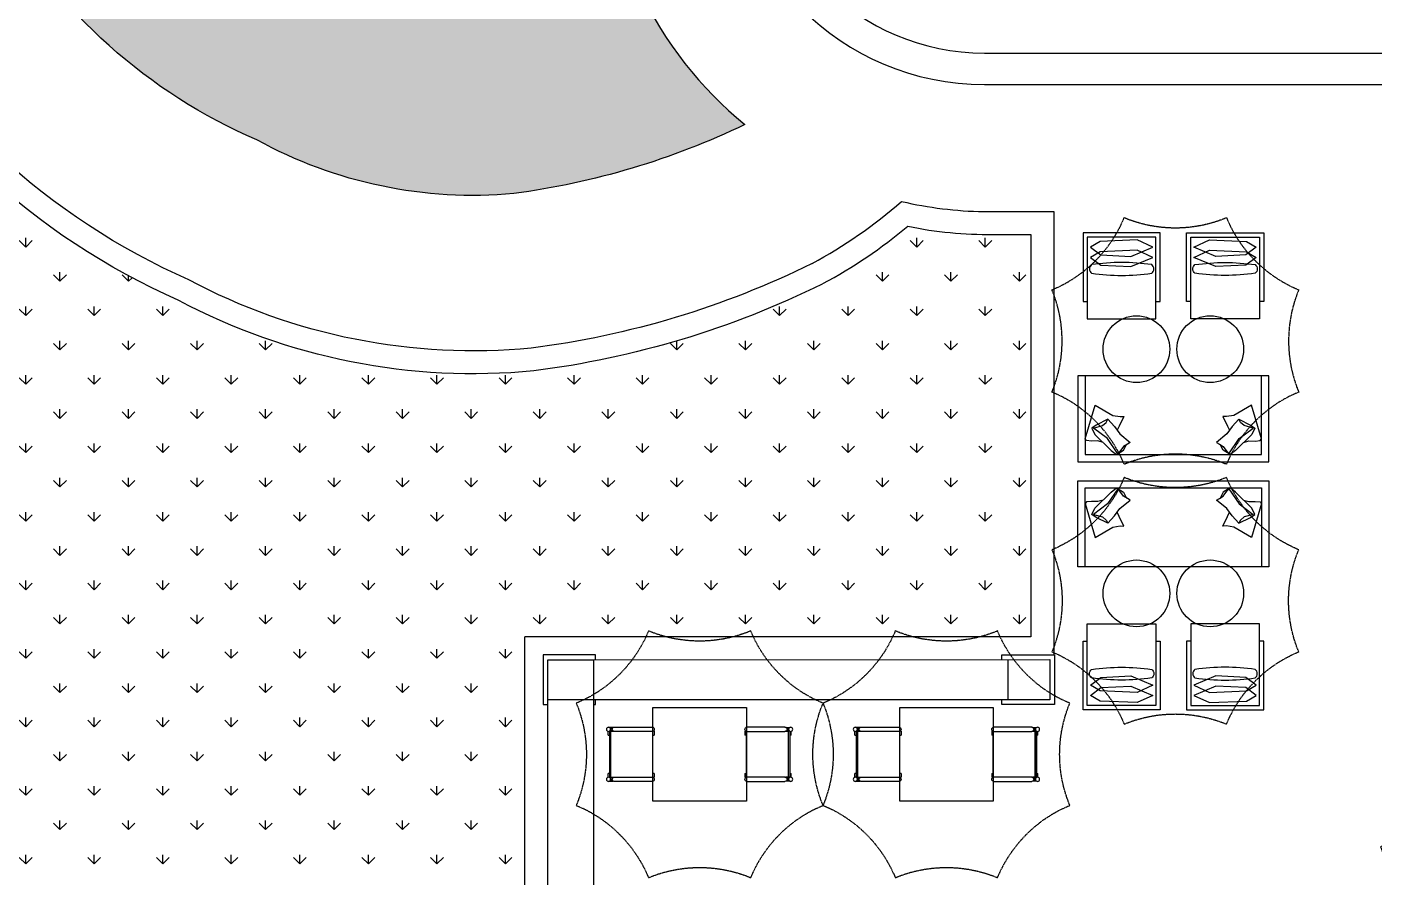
# Model space of a CAD drawing. Header units: millimetres. Extents: x -6033 to 120673, y -4970 to 90533.
# Drawn here: x 37479 to 51599, y 40804 to 49717 of the extents above; entities that cross this region are included whole.
import ezdxf

# ---------------------------------------------------------------- set-up
doc = ezdxf.new("R2010")
doc.units = ezdxf.units.MM
doc.linetypes.add('I-AR$0$ACAD_ISO02W100', pattern=[15, 12, -3])
for name, color, linetype in [('I-AR$0$3-地面', 8, 'Continuous'), ('I-AR$0$9-填充', 8, 'Continuous'), ('I-AR$0$A-stairs', 2, 'Continuous'), ('I-AR$0$FF-活动家具', 1, 'Continuous'), ('I-AR$0$L-ELEV-MARK', 253, 'Continuous'), ('I-AR$0$P-平面活动家具', 1, 'Continuous')]:
    doc.layers.add(name, color=color, linetype=linetype)
doc.layers.add('I-AR$0$I-SCOPE', color=252, linetype='Continuous', lineweight=35)
pattern_1 = [(90, (-273251.6522538068, 190733.4542391462), (-359.2102448, 359.2102448), [95.25, -623.1704896]), (45, (-273251.6522538068, 190733.4542391462), (-359.2102448427661, 359.2102448427661), [95.25, -412.75]), (135, (-273251.6522538068, 190733.4542391462), (-359.2102448427661, -359.2102448427661), [95.25, -412.75])]

# ---------------------------------------------------------------- blocks, each defined once
blk = doc.blocks.new('I-AR$0$A$C68b9d67d')
at = {"layer": 'I-AR$0$FF-活动家具', "lineweight": -3}
for p, q in [((490, 980), (-490, 980)), ((-490, 980), (-490, 0)), ((490, 0), (490, 980)), ((-944.547908505192, 730.981123903417), (-949.5530758607201, 730.9811277983827)), ((-903.8014891920611, 772.2735385803971), (-945.071861829143, 772.2734983488917)), ((-944.547908505192, 730.981123903417), (-932.8910927688703, 730.9817137384671)), ((-944.547908505192, 730.981123903417), (-944.5436566430144, 249.018889633473)), ((-932.8914111283375, 737.2733995032031), (-938.8353548096493, 737.2733874985133)), ((-910.2647635241738, 767.2733464604244), (-937.5260605944786, 767.2734752784017)), ((-932.892171552754, 752.3015446133795), (-932.8921437656973, 752.3015446133795)), ((-910.264582342119, 737.2734452013974), (-929.8921715812758, 737.2734055605833)), ((-929.8921715812758, 730.9818654839182), (-900.7730469707167, 730.9833389121341)), ((-900.7666938371258, 730.9811510624131), (-921.5477605761262, 730.9811432863935)), ((-497.4942410232034, 729.7733734163921), (-893.4942535790615, 729.7733500443865)), ((-893.4940581861883, 774.7733547083917), (-497.4940456291661, 774.7733780803974)), ((-489.9999735928141, 728.9811847929377), (-513.299824015121, 728.9811651573982)), ((-474.9998110290617, 730.981136125396), (-490.2217003321275, 730.9811378073646)), ((-490.0000266281422, 249.0188622171991), (-489.9999733718578, 730.9811377828592)), ((474.9998110290617, 730.981136125396), (490.2217003321275, 730.9811378073646)), ((490.0000266281422, 249.0188622171991), (489.9999733718578, 730.9811377828592)), ((489.9999735928141, 728.9811847929377), (513.299824015121, 728.9811651573982)), ((893.4940581861883, 774.7733547083917), (497.4940456291661, 774.7733780803974)), ((497.4942410232034, 729.7733734163921), (893.4942535790615, 729.7733500443865)), ((900.7666938371258, 730.9811510624131), (921.5477605761262, 730.9811432863935)), ((929.8921715812758, 730.9818654839182), (900.7730469707167, 730.9833389121341)), ((903.8014891920611, 772.2735385803971), (945.071861829143, 772.2734983488917)), ((910.264582342119, 737.2734452013974), (929.8921715812758, 737.2734055605833)), ((910.2647635241738, 767.2733464604244), (937.5260605944786, 767.2734752784017)), ((944.547908505192, 730.981123903417), (932.8910927688703, 730.9817137384671)), ((932.8914111283375, 737.2733995032031), (938.8353548096493, 737.2733874985133)), ((932.892171552754, 752.3015446133795), (932.8921437656973, 752.3015446133795)), ((944.547908505192, 730.981123903417), (944.5436566430144, 249.018889633473)), ((944.547908505192, 730.981123903417), (949.5530758607201, 730.9811277983827)), ((-959.5480535561219, 690.9811339214211), (-944.5479755511042, 690.9811140713864)), ((-489.9999777917983, 690.9811950495932), (-474.9998780752067, 690.9811262943549)), ((489.9999777917983, 690.9811950495932), (474.9998780752067, 690.9811262943549)), ((959.5480535561219, 690.9811339214211), (944.5479755511042, 690.9811140713864)), ((-944.5480459132232, 289.0188655633829), (-959.5476440511411, 289.0188598263776)), ((-474.9999484370928, 289.0188777863514), (-490.0000222080853, 289.0188381823828)), ((474.9999484370928, 289.0188777863514), (490.0000222080853, 289.0188381823828)), ((944.5480459132232, 289.0188655633829), (959.5476440511411, 289.0188598263776)), ((-949.3063610862009, 249.0188476169715), (-944.5476373261772, 249.0188895983738)), ((-945.0720096365549, 207.7264521824545), (-903.8018175531179, 207.7262862343923)), ((-944.5436566430144, 249.018889633473), (-932.8667054718826, 249.0194804874482)), ((-932.86638704082, 242.7263763148221), (-938.7562481542118, 242.7263764931704)), ((-910.2643764910754, 212.7263554623933), (-937.526208138559, 212.7263959193369)), ((-929.8921715812758, 249.0196309988969), (-900.7593413868453, 249.0211051205406)), ((-910.264566140133, 242.7263756303582), (-929.8921715812758, 242.7263762247749)), ((-921.5479650301859, 249.0188751153764), (-900.7659427921753, 249.0188911703881)), ((-497.4940394051373, 205.2263431323809), (-893.4940561951371, 205.226379213389)), ((-893.4938608012162, 250.2263838773943), (-497.4938482451253, 250.2264072503895)), ((-490.0000266281422, 249.0188622171991), (-475.0000154831214, 249.0188679543789)), ((490.0000266281422, 249.0188622171991), (475.0000154831214, 249.0188679543789)), ((893.4938608012162, 250.2263838773943), (497.4938482451253, 250.2264072503895)), ((497.4940394051373, 205.2263431323809), (893.4940561951371, 205.226379213389)), ((929.8921715812758, 249.0196309988969), (900.7593413868453, 249.0211051205406)), ((921.5479650301859, 249.0188751153764), (900.7659427921753, 249.0188911703881)), ((945.0720096365549, 207.7264521824545), (903.8018175531179, 207.7262862343923)), ((910.2643764910754, 212.7263554623933), (937.526208138559, 212.7263959193369)), ((910.264566140133, 242.7263756303582), (929.8921715812758, 242.7263762247749)), ((932.86638704082, 242.7263763148221), (938.7562481542118, 242.7263764931704)), ((944.5436566430144, 249.018889633473), (932.8667054718826, 249.0194804874482)), ((949.3063610862009, 249.0188476169715), (944.5476373261772, 249.0188895983738)), ((-490, 0), (490, 0))]:
    blk.add_line(p, q, dxfattribs=at)
at = {"layer": 'I-AR$0$FF-活动家具', "color": 8, "lineweight": -3}
for p, q in [((-932.8656294622924, 227.7544740923913), (-932.892171552754, 752.3015446133795)), ((-929.8921715812758, 230.6983170952881), (-929.8921715812758, 749.301696441602)), ((929.8921715812758, 230.6983170952881), (929.8921715812758, 749.301696441602)), ((932.8656294622924, 227.7544740923913), (932.892171552754, 752.3015446133795))]:
    blk.add_line(p, q, dxfattribs=at)
at = {"layer": 'I-AR$0$FF-活动家具', "lineweight": -3, "flags": 128}
for points in [[(-959.5480535561219, 690.9811339214211), (-959.5480743171647, 691.1157019373495), (-959.5477868760936, 691.601774028386), (-959.5477361021331, 692.4335748663871), (-959.547831865144, 693.596411005361), (-959.5480278721079, 695.0694908093428), (-959.5478798971744, 696.8264339573798), (-959.5480319481576, 698.8360021973494), (-959.5478465710767, 701.0623875913443), (-959.5478338082321, 703.4657566263922), (-959.5477994740941, 706.0030991344247), (-959.5478810800705, 708.6293496433645), (-959.5476050411817, 711.2975740113761), (-959.5478823371232, 713.9601419583778), (-959.5477298821788, 716.5696775793913), (-959.547633822076, 719.0792979093967), (-959.5477740041679, 721.4445320144296), (-959.5479985731654, 723.6229642693652), (-959.5479340411257, 725.5757801614236), (-959.5479788840748, 727.2682930993615), (-959.5478766451124, 728.6700460154098), (-959.5477687981911, 729.7561705283588), (-959.547710647108, 730.507301903388), (-959.548040034133, 730.7804808133515)], [(-474.9998110290617, 730.981136125396), (-475.0000665291445, 730.9780106453691), (-474.9998028280679, 730.7527510063956), (-474.9997457291465, 730.1745603933814), (-474.999689029064, 729.2539704633527), (-474.9998329231748, 728.0072204723838), (-474.9998496721964, 726.4565628183773), (-474.9998094672337, 724.629838589346), (-474.9996370670851, 722.559560161375), (-475.0000461251475, 720.2826056474005), (-474.9996430661995, 717.8398275593645), (-475.000074375188, 715.2744911883492), (-474.9998349071248, 712.6325959663955), (-474.9998823471833, 709.9611610763823), (-474.999798282166, 707.3080207463936), (-475.0000816971296, 704.7204658423434), (-474.9997115471633, 702.2445808373741), (-474.999917952111, 699.9244972483721), (-474.999842233141, 697.8018660763628), (-474.9997732131742, 695.9143127513817), (-474.9997287821025, 694.2956576403813), (-474.9998553311452, 692.9748120053555), (-474.999909787206, 691.9752173263696), (-474.9997352451319, 691.3148114423966), (-474.9996942682192, 691.0054001343669), (-474.9998780752067, 690.9811262943549)], [(-959.5477098741103, 249.2135336563806), (-959.547723531141, 249.2472945683985), (-959.5477806301787, 249.8254851814127), (-959.5478415641701, 250.7461345653865), (-959.5476976701757, 251.992884557345), (-959.5476724541513, 253.5434233023552), (-959.5477126592305, 255.3701475313865), (-959.5478850591462, 257.4404259594157), (-959.5479516331106, 259.7173466064269), (-959.5478875262197, 262.1602774693747), (-959.5479276170954, 264.7255205203546), (-959.5476914520841, 267.3674496073509), (-959.5476397791645, 270.0388250444084), (-959.547728078207, 272.6920248284005), (-959.5479245281313, 275.2796053193742), (-959.5478190451395, 277.7555241914233), (-959.5476084072143, 280.0755483263638), (-959.5476841260679, 282.1981794983731), (-959.5477531461511, 284.0857328233542), (-959.5477933441289, 285.7043284804095), (-959.54767102818, 287.0252335693804), (-959.5476123391418, 288.0247687944211), (-959.5477868812159, 288.6851746783941), (-959.5478320911061, 288.9946454403689), (-959.5476440511411, 289.0188598263776)], [(-474.9999484370928, 289.0188777863514), (-474.9999234421412, 288.884250317351), (-474.9997394832317, 288.3982715463499), (-474.9997860242147, 287.5664112543454), (-474.9996944940649, 286.4036345693748), (-474.9999741201755, 284.930520899361), (-474.9996422291733, 283.1735521633527), (-474.9999658111483, 281.1639500563615), (-474.9996797891799, 278.9376579833915), (-474.9996967841871, 276.534348402347), (-474.9997268852312, 273.9969464403694), (-474.9996452791383, 271.3706959313713), (-474.9999170851661, 268.7024121093564), (-474.9996397891082, 266.0398441623547), (-474.9998007111717, 263.4304274493479), (-474.9998925371328, 260.9207476653974), (-474.9997565890662, 258.5555730143678), (-475.000003419118, 256.3770474393968), (-475.0000637180638, 254.4241720933933), (-475.0000273410697, 252.7317780623562), (-474.9996497142129, 251.3299995593843), (-474.9997575620655, 250.2438750463771), (-474.9998199461261, 249.4928031253512), (-474.9998296292033, 249.090109800396), (-475.0000154831214, 249.0188679543789)]]:
    blk.add_lwpolyline(points, dxfattribs=at)
at = {"layer": 'I-AR$0$FF-活动家具', "lineweight": -3}
for points in [[(474.9998110290617, 730.981136125396), (475.0000665291445, 730.9780106453691), (474.9998028280679, 730.7527510063956), (474.9997457291465, 730.1745603933814), (474.999689029064, 729.2539704633527), (474.9998329231748, 728.0072204723838), (474.9998496721964, 726.4565628183773), (474.9998094672337, 724.629838589346), (474.9996370670851, 722.559560161375), (475.0000461251475, 720.2826056474005), (474.9996430661995, 717.8398275593645), (475.000074375188, 715.2744911883492), (474.9998349071248, 712.6325959663955), (474.9998823471833, 709.9611610763823), (474.999798282166, 707.3080207463936), (475.0000816971296, 704.7204658423434), (474.9997115471633, 702.2445808373741), (474.999917952111, 699.9244972483721), (474.999842233141, 697.8018660763628), (474.9997732131742, 695.9143127513817), (474.9997287821025, 694.2956576403813), (474.9998553311452, 692.9748120053555), (474.999909787206, 691.9752173263696), (474.9997352451319, 691.3148114423966), (474.9996942682192, 691.0054001343669), (474.9998780752067, 690.9811262943549)], [(959.5480535561219, 690.9811339214211), (959.5480743171647, 691.1157019373495), (959.5477868760936, 691.601774028386), (959.5477361021331, 692.4335748663871), (959.547831865144, 693.596411005361), (959.5480278721079, 695.0694908093428), (959.5478798971744, 696.8264339573798), (959.5480319481576, 698.8360021973494), (959.5478465710767, 701.0623875913443), (959.5478338082321, 703.4657566263922), (959.5477994740941, 706.0030991344247), (959.5478810800705, 708.6293496433645), (959.5476050411817, 711.2975740113761), (959.5478823371232, 713.9601419583778), (959.5477298821788, 716.5696775793913), (959.547633822076, 719.0792979093967), (959.5477740041679, 721.4445320144296), (959.5479985731654, 723.6229642693652), (959.5479340411257, 725.5757801614236), (959.5479788840748, 727.2682930993615), (959.5478766451124, 728.6700460154098), (959.5477687981911, 729.7561705283588), (959.547710647108, 730.507301903388), (959.548040034133, 730.7804808133515)], [(474.9999484370928, 289.0188777863514), (474.9999234421412, 288.884250317351), (474.9997394832317, 288.3982715463499), (474.9997860242147, 287.5664112543454), (474.9996944940649, 286.4036345693748), (474.9999741201755, 284.930520899361), (474.9996422291733, 283.1735521633527), (474.9999658111483, 281.1639500563615), (474.9996797891799, 278.9376579833915), (474.9996967841871, 276.534348402347), (474.9997268852312, 273.9969464403694), (474.9996452791383, 271.3706959313713), (474.9999170851661, 268.7024121093564), (474.9996397891082, 266.0398441623547), (474.9998007111717, 263.4304274493479), (474.9998925371328, 260.9207476653974), (474.9997565890662, 258.5555730143678), (475.000003419118, 256.3770474393968), (475.0000637180638, 254.4241720933933), (475.0000273410697, 252.7317780623562), (474.9996497142129, 251.3299995593843), (474.9997575620655, 250.2438750463771), (474.9998199461261, 249.4928031253512), (474.9998296292033, 249.090109800396), (475.0000154831214, 249.0188679543789)], [(959.5477098741103, 249.2135336563806), (959.547723531141, 249.2472945683985), (959.5477806301787, 249.8254851814127), (959.5478415641701, 250.7461345653865), (959.5476976701757, 251.992884557345), (959.5476724541513, 253.5434233023552), (959.5477126592305, 255.3701475313865), (959.5478850591462, 257.4404259594157), (959.5479516331106, 259.7173466064269), (959.5478875262197, 262.1602774693747), (959.5479276170954, 264.7255205203546), (959.5476914520841, 267.3674496073509), (959.5476397791645, 270.0388250444084), (959.547728078207, 272.6920248284005), (959.5479245281313, 275.2796053193742), (959.5478190451395, 277.7555241914233), (959.5476084072143, 280.0755483263638), (959.5476841260679, 282.1981794983731), (959.5477531461511, 284.0857328233542), (959.5477933441289, 285.7043284804095), (959.54767102818, 287.0252335693804), (959.5476123391418, 288.0247687944211), (959.5477868812159, 288.6851746783941), (959.5478320911061, 288.9946454403689), (959.5476440511411, 289.0188598263776)]]:
    blk.add_lwpolyline(points, dxfattribs=at)
for centre, radius in [((-954.8641453421442, 752.3015446133795), 21.97197378941146), ((954.8641453421442, 752.3015446133795), 21.97197378941146), ((-954.8376211670693, 227.7544740923913), 21.9719917048623), ((954.8376211670693, 227.7544740923913), 21.9719917048623)]:
    blk.add_circle(centre, radius, dxfattribs=at)
for centre, radius, start, end in [((-954.8641453421442, 749.3015446414938), 24.97197376128329, 0.0003482896218667753, 90), ((-893.4940840501804, 752.2733999453485), 22.50000000000057, 90, 270), ((-497.4940840501804, 752.2733999453485), 22.50000000000043, 270, 90), ((497.4940840501804, 752.2733999453485), 22.50000000000043, 90, 270), ((893.4940840501804, 752.2733999453485), 22.50000000000057, 270, 90), ((954.8641453421442, 749.3015446414938), 24.97197376128329, 90, 179.9996517103781), ((-954.8641453421442, 230.6984688953962), 24.97197376128329, 270, 359.9996517070431), ((-893.4940840501804, 227.7263631443493), 22.50000000000043, 90, 270), ((-497.4940840501804, 227.7263631443493), 22.50000000000043, 270, 90), ((497.4940840501804, 227.7263631443493), 22.50000000000043, 90, 270), ((893.4940840501804, 227.7263631443493), 22.50000000000043, 270, 90), ((954.8641453421442, 230.6984688953962), 24.97197376128329, 180.0003482929569, 270)]:
    blk.add_arc(centre, radius, start, end, dxfattribs=at)
blk = doc.blocks.new('I-AR$0$A$C5e96f56e')
at = {"layer": 'I-AR$0$L-ELEV-MARK', "color": 252, "linetype": 'I-AR$0$ACAD_ISO02W100'}
for centre, start, end in [((-989.9494936630363, 2389.94949366356), 270, 314.9999999976418), ((989.9494936595438, 2389.949493663502), 225, 270), ((-2389.949493663036, 989.9494936636183), 314.9999999976418, 0), ((2389.949493667344, 989.9494936636765), 180, 225), ((-2389.94949366292, -989.9494936589617), 0, 45), ((2389.949493667344, -989.9494936589035), 134.9999999976418, 180), ((-989.9494936630363, -2389.949493658787), 45, 90), ((989.9494936595438, -2389.949493658787), 90, 134.9999999976418)]:
    blk.add_arc(centre, 1400, start, end, dxfattribs=at)
blk = doc.blocks.new('I-AR$0$pool-sofa')
at = {"layer": 'I-AR$0$P-平面活动家具'}
for points in [[(7569.645446275491, 29240.81226587633), (9569.645446275492, 29240.81226587633), (9569.645446275492, 30140.81226587633), (7569.645446275491, 30140.81226587633)], [(7644.645446275491, 29315.81226587633), (9494.645446275492, 29315.81226587633), (9494.645446275492, 30140.81226587633), (7644.645446275491, 30140.81226587633)]]:
    blk.add_lwpolyline(points, close=True, dxfattribs=at)
at = {"layer": 'I-AR$0$P-平面活动家具', "ltscale": 0.05}
for points in [[(7832.800743481449, 29443.53543106959), (7777.769579566418, 29458.84280850624), (7712.50853556313, 29458.14327797413), (7657.906206452403, 29461.9600401651), (7644.645446275491, 29479.58301202728), (7749.224546663593, 29833.74812315072), (7934.261296441588, 29726.56131630413), (8013.597204655495, 29713.76549831953), (8050.530895682182, 29716.36299936542), (8001.427003691336, 29614.14862435039), (7981.890629327142, 29570.84494636593)], [(9306.490149069534, 29443.53543106959), (9361.521312984565, 29458.84280850624), (9426.782356987853, 29458.14327797413), (9481.38468609858, 29461.9600401651), (9494.645446275492, 29479.58301202728), (9390.06634588739, 29833.74812315072), (9205.029596109394, 29726.56131630413), (9125.693687895488, 29713.76549831953), (9088.759996868801, 29716.36299936542), (9137.863888859647, 29614.14862435039), (9157.40026322384, 29570.84494636593)], [(7884.084236087975, 29686.25673113834), (7759.934822180657, 29625.10607598008), (7714.057348157351, 29592.1354078051), (7747.477051456633, 29526.75511458905), (7918.124435506251, 29360.31574755012), (7975.053166820783, 29315.81226587633), (8047.833063458223, 29360.54513162712), (8080.14926131544, 29421.92777728642)], [(9255.206656463008, 29686.25673113834), (9379.356070370326, 29625.10607598008), (9425.233544393632, 29592.1354078051), (9391.81384109435, 29526.75511458905), (9221.166457044732, 29360.31574755012), (9164.2377257302, 29315.81226587633), (9091.45782909276, 29360.54513162712), (9059.141631235543, 29421.92777728642)]]:
    blk.add_lwpolyline(points, dxfattribs=at)
for points in [[(8019.864115362971, 29363.31837857309), (7989.035032039682, 29324.4059700265), (7879.297535216071, 29483.26210530161), (7734.220356549208, 29592.1354078051), (7826.088429307579, 29619.6608544982), (7867.219264737038, 29653.29588639975), (7884.084236087975, 29686.25673113834), (7953.487036977486, 29609.46646813974), (8010.294221676812, 29532.22342459212), (8116.617022943682, 29443.74565028765), (8087.46006959681, 29426.54421303807), (8048.110757637259, 29401.69695080085)], [(9119.426777188011, 29363.31837857309), (9150.2558605113, 29324.4059700265), (9259.993357334912, 29483.26210530161), (9405.070536001775, 29592.1354078051), (9313.202463243404, 29619.6608544982), (9272.071627813944, 29653.29588639975), (9255.206656463008, 29686.25673113834), (9185.803855573497, 29609.46646813974), (9128.99667087417, 29532.22342459212), (9022.6738696073, 29443.74565028765), (9051.830822954173, 29426.54421303807), (9091.180134913724, 29401.69695080085)]]:
    blk.add_lwpolyline(points, close=True, dxfattribs=at)
blk = doc.blocks.new('I-AR$0$pool-chair')
at = {"layer": 'I-AR$0$P-平面活动家具'}
blk.add_lwpolyline([(7583.431403038206, 27375.4592798413), (8383.431403038148, 27375.45927984094), (8383.431403038156, 28325.45927984115), (7583.431403038211, 28325.45927984151)], close=True, dxfattribs=at)
for points in [[(7583.43140303821, 28125.45927984133), (7533.43140303821, 28125.45927984133), (7533.431403038183, 27325.45927984133), (8433.431403038183, 27325.45927984133), (8433.431403038188, 28125.45927984133), (8383.431403038154, 28125.45927984133)], [(7621.04293952445, 27611.40440998139), (7802.902928042509, 27527.29669840267), (8233.14011066156, 27546.28981285827), (8345.666630010122, 27611.25702909514), (8224.993877631896, 27702.29258525936), (7874.840591478445, 27718.57611960085), (7621.04293952445, 27611.40440998139)], [(7621.04293952445, 27492.02656301955), (7802.902928042509, 27407.91885144083), (8233.14011066156, 27426.91196589643), (8345.666630010122, 27491.8791821333), (8224.993877631896, 27582.91473829752), (7874.840591478445, 27599.19827263901), (7621.04293952445, 27492.02656301955)]]:
    blk.add_lwpolyline(points, dxfattribs=at)
for centre, radius, start, end in [((7670.931403038167, 27745.98108734847), 62.49999999998617, 126.8698976458505, 233.1301023541421), ((7983.431403038182, 25358.48108734848), 2462.500000000003, 81.82876644005023, 98.17123355994975), ((8295.9314030382, 27745.98108734847), 62.49999999998617, 306.8698976458361, 53.13010235418405), ((7983.431403038182, 30133.48108734849), 2462.500000000003, 261.828766440026, 278.1712335599741)]:
    blk.add_arc(centre, radius, start, end, dxfattribs=at)
blk = doc.blocks.new('I-AR')
at = {"layer": 'I-AR$0$9-填充'}
h = blk.add_hatch(dxfattribs=at)
h.set_pattern_fill('GRASS', color=256, scale=20)
h.set_pattern_definition(pattern_1)
edge = h.paths.add_edge_path()
edge.add_arc((48075.09980175877, 57885.86272021267), 7531.13782698584, 93.31201896010458, 119.5511255798346, ccw=False)
edge.add_line((47640.00000002049, 65404.42143392797), (47640, 65940.00000000224))
edge.add_line((47640, 65940.00000000224), (18790, 65940.00000000226))
edge.add_line((18790, 65940.00000000226), (18790, 24876.39849369839))
edge.add_line((18790, 24876.39849369839), (26544.29322616477, 24876.39849369839))
edge.add_arc((32983.89004870411, 26170.13277620514), 6568.268845791113, 129.3415702300816, 191.3596716620677, ccw=False)
edge.add_arc((31476.03155863704, 28326.8062859796), 3949.565505750753, 104.59304370652359, 132.2595503306912, ccw=False)
edge.add_arc((30055.31018395955, 34280.10520697586), 2173.233099425972, 281.2942015813497, 313.0472720493361)
edge.add_arc((30426.6854120018, 33687.43448024165), 1492.565372304255, 318.1657641846177, 361.2613393646765)
edge.add_arc((32239.8381275516, 38300.38710596826), 4591.3285963544, 217.9676909432882, 265.99156706073484, ccw=False)
edge.add_arc((31872.41921090567, 37779.21967953868), 3985.327974789199, 125.18359558450021, 215.3095817904113, ccw=False)
edge.add_arc((29025.52329528192, 42303.87885726741), 1381.826173200816, 293.4798665672245, 340.2300881751192)
edge.add_arc((26868.27960269107, 41845.80067141893), 3457.635540556193, 359.8456275124313, 389.7659058237879)
edge.add_arc((24754.87081508432, 40495.08083228706), 5964.052808016896, 30.9504152630125, 59.69113305852917)
edge.add_arc((32772.04415484378, 54545.90765867644), 10213.63518444022, 222.3578845069345, 240.6422616467577, ccw=False)
edge.add_arc((30296.39652642189, 51889.92360785799), 6601.338333766303, 133.757229973819, 219.7996382101145, ccw=False)
edge.add_arc((30090.66382907331, 52466.32591896318), 6047.901985583007, 83.98209590828901, 136.1267597694406, ccw=False)
edge.add_arc((30375.31522357883, 52142.85514023763), 6347.667668990776, 36.73167792727202, 86.84457130365149, ccw=False)
edge.add_arc((30068.09959344426, 51782.82073227296), 6810.015933267933, 6.557601087147987, 37.61354295952498, ccw=False)
edge.add_arc((41498.84925946081, 52752.03841550907), 4669.216621075783, 182.3505496015985, 202.5852956703295)
edge.add_arc((42128.71283438383, 53741.83595042868), 5670.87026365447, 209.3906972536992, 246.7482145344888)
edge.add_arc((42155.24974690983, 52652.27799340902), 4702.300663284869, 241.2015315274473, 275.2103590187771)
edge.add_arc((41515.36539457133, 55945.38266907222), 8047.017238033709, 277.6189871787022, 295.6926092267267)
edge.add_arc((47570.22558053257, 51841.11267866677), 4060.74771081201, 180.3254316103383, 230.8068843918955, ccw=False)
edge.add_line((43509.5433708895, 51818.04835224437), (43509.5433708895, 53394.33280677747))
edge.add_arc((48076.45331479656, 58632.79464086366), 6949.686958628743, 186.4907584204857, 228.9179643644189, ccw=False)
edge.add_arc((47832.07409407338, 58690.435928249), 6713.926906089835, 121.1335366071462, 187.2152790693291, ccw=False)
h = blk.add_hatch(dxfattribs=at)
h.set_pattern_fill('GRASS', color=256, scale=20)
h.set_pattern_definition(pattern_1)
h.paths.add_polyline_path([(42698.67779429955, 43323.37970135696), (48002.16136123566, 43323.37970135696), (48002.16136123566, 47540.84223780019), (47602.77396320039, 47540.84223780019, -0.05308976896595777), (46712.02299960563, 47627.04305255288, -0.04941643247635087), (45818.66504472913, 47023.18059761255, -0.08380965647664035), (42792.02811155794, 46110.89822130199, -0.1474850686662842), (39069.82737841504, 46849.23527285215, -0.1651522259988702), (35505.26257778378, 50137.02929380894, -0.08978096657328384), (34968.89822141966, 52404.05356219455, 0.1340931946128999), (33972.84974569175, 54808.82199953339, 0.2199925599541282), (30577.8240428837, 56638.10320494944, 0.2310382246045116), (27051.99673230294, 55333.67627093985, 0.3940001540958336), (26635.64536429243, 48892.5141667682, 0.07905053784504817), (28693.06606578501, 47267.29612624753, -0.1308033536829855), (31475.29277100461, 44495.49076381759, -0.06253693498884307), (32388.37821009429, 41902.81886222624, -0.186529228159533), (35394.18055301486, 39992.32384655465), (42698.67779429955, 39992.32384655465)])
at = {"layer": 'I-AR$0$I-SCOPE'}
h = blk.add_hatch(dxfattribs=at)
h.set_pattern_fill('ANSI31', color=256, scale=200)
h.set_pattern_definition([(45, (0, 0), (-449.0128060534577, 449.0128060534577), [])])
h.paths.add_polyline_path([(63300.00000000001, 72640), (66630, 72640), (66630, 70889.38256153524), (90600, 70889.99999999999), (90600, 66390.00000000001), (96650.00000000001, 66390.00000000001), (96650, 24876.39849369839), (18340, 24876.39849369839), (18340, 66390), (48090, 66390), (48090, 72640), (51400, 72640), (51400, 72649.88673694879), (52869.5, 72649.88673694879), (52869.5, 72640), (55240.00000000001, 72640), (55240.00000000001, 72790.00000000013), (59460, 72790.00000000013), (59460, 72640), (61830.5, 72640), (61830.5, 72649.88673694879), (63300, 72649.88673694879)], flags=16)
h.paths.add_polyline_path([(7330, 0), (7330, -1770), (11180, -1770), (11180, 0), (18450, 0), (18449.99999999991, 2899.999999999971), (27550, 2899.999999999971), (27550, 18090), (37037.33127936907, 18090), (37037.33127936907, 17350), (96200, 17350), (96200, 18120), (114640, 18120), (114640, 84500), (0, 84500), (0, 0)])
at = {"layer": 'I-AR$0$3-地面', "color": 3}
for p, q in [((42698.67779429955, 39992.32384655465), (42698.67779429955, 43323.37970135696)), ((47758.67995020188, 43083.38200076972), (47758.67995020188, 42663.34726152031))]:
    blk.add_line(p, q, dxfattribs=at)
for points in [[(45004.09216630692, 48693.95026289285, -0.07902494152010688), (42582.27805413958, 47969.40725498868, -0.1494903790776967), (39890.00927243475, 48531.55995880257, -0.1644620891196963), (37187.72040872229, 50958.78665213217, -0.0885208693944569), (36833.56131869927, 52560.53832592117, 0.1363426487909869), (35462.62240034016, 55939.19423536878, 0.2222115194932346), (30724.72122652782, 58480.89902467502, 0.2315331471331347), (25730.88318865141, 56657.91645175905, 0.3941242439845038), (25224.6703689131, 47664.37493578097, 0.07995034439916945), (27764.69706814224, 45643.95175931734, -0.126066591511197), (29869.71826057276, 43562.36978284162, -0.1312986331962786), (30325.90259325365, 41836.48474696086, 0.6534515205915413)], [(45814.71115374798, 47021.22286216912, -0.0836926837507415), (42792.02811155794, 46110.89822130199, -0.1474850686662822), (39069.82737841504, 46849.23527285215, -0.1651522259988705), (35505.26257778378, 50137.02929380894, -0.08978096657328317), (34968.89822141966, 52404.05356219452, 0.1340931946129016), (33972.84974569175, 54808.82199953342, 0.2199925599541261), (30577.8240428837, 56638.10320494944, 0.2310382246045153), (27051.99673230294, 55333.67627093982, 0.3940001540958293), (26635.64536429243, 48892.5141667682, 0.0790505378450552), (28693.06606578501, 47267.29612624741, -0.1308033536829759), (31475.29277100461, 44495.49076381765, -0.06253693498884483), (32388.37821009429, 41902.81886222624, -0.06253693498884483)]]:
    blk.add_lwpolyline(points, format="xyb", dxfattribs=at)
at = {"layer": 'I-AR$0$3-地面'}
blk.add_lwpolyline([(45708.2666453938, 47236.32648055154, -0.08359942486663208), (42765.38199087651, 46349.43971727413, -0.147690973347304), (39174.98340532789, 47065.14597210562, -0.1650844092264785), (35721.0719198701, 50242.5725254555, -0.08970594841766578), (35208.10843339236, 52425.37360493073, 0.134439019216058), (34163.71258853981, 54954.33760331661, 0.2196386679101062), (30597.1090039988, 56877.36976071243, 0.2303985674817783), (26882.81353885122, 55504.01492044801, 0.3940411340379707), (26454.41636706423, 48735.02372293684, 0.07920977747029218), (28574.39828642271, 47058.68105980247, -0.1304902195776243), (31264.03777048038, 44381.33630324373, -0.06607052267363284), (32186.52308312757, 41695.74592414475, -0.132171397382623)], format="xyb", dxfattribs=at)
blk.add_lwpolyline([(47507.96871030936, 47780.84223780019), (48242.16136123566, 47780.84223780019), (48242.16136123566, 43132.53126981994)], dxfattribs=at)
at = {"layer": 'I-AR$0$3-地面', "color": 3}
for points in [[(47602.77396320039, 47540.84223780019), (48002.16136123566, 47540.84223780019), (48002.16136123566, 43323.37970135696), (42698.67779429955, 43323.37970135696)], [(43438.67779429955, 43083.00618508313), (43438.67779429955, 43132.96670866336), (42888.67779429955, 43132.96670866336), (42888.67779429955, 42612.96670866336), (42938.67779429955, 42612.96670866336)], [(47698.67995020188, 43083.00618508313), (47698.67995020188, 43132.96670866336), (48248.67995020188, 43132.96670866336), (48248.67995020188, 42612.96670866336), (47698.67995020188, 42612.96670866336), (47698.67995020188, 42663.00618508313)], [(43418.67779429955, 42612.96670866336), (43438.67779429955, 42612.96670866336), (43438.67779429955, 42663.00618508313)]]:
    blk.add_lwpolyline(points, dxfattribs=at)
for points in [[(42938.67779429955, 43082.96670866336), (48198.67995020188, 43083.38200076972), (48198.67995020188, 42663.38200076972), (42938.67779429955, 42662.96670866336)], [(42938.67779429955, 43082.96670866336), (43418.67779429955, 43082.96670866336), (43418.67779429955, 39702.96670866336), (42938.67779429955, 39702.96670866336)]]:
    blk.add_lwpolyline(points, close=True, dxfattribs=at)
for centre, radius, start, end in [((47570.22558053257, 51841.11267866677), 4060.747710812017, 180.3254316106745, 230.8068843800443), ((43217.83632876491, 51833.61408114395), 5468.508051494792, 298.4451724185155, 309.7147047657821), ((47562.17447402282, 51766.67115535043), 4226.023942067211, 258.3945832327502, 270.5667793815205)]:
    blk.add_arc(centre, radius, start, end, dxfattribs=at)
at = {"layer": 'I-AR$0$3-地面'}
for centre, radius, start, end in [((43217.83632876491, 51833.61408114395), 5228.508051494792, 298.4451724185155, 310.9849024740029), ((47570.22558053257, 51841.11267866677), 4060.747710812017, 256.8587753790829, 269.121542158498)]:
    blk.add_arc(centre, radius, start, end, dxfattribs=at)
at = {"layer": 'I-AR$0$A-stairs'}
for p, q in [((47514.5433708895, 49443.04835224972), (57369.28386240778, 49443.04835224972)), ((47514.5433708895, 49113.04835224972), (57369.28386240778, 49113.04835224972))]:
    blk.add_line(p, q, dxfattribs=at)
for radius in [2705, 2375]:
    blk.add_arc((47514.5433708895, 51818.04835224972), radius, 180, 270, dxfattribs=at)
at = {"layer": 'I-AR$0$P-平面活动家具'}
for centre in [(49108.11000112584, 46337.97039912411), (49881.74723108625, 46337.97039912411), (49108.11000112584, 43777.97039912423), (49881.74723108625, 43777.97039912423)]:
    blk.add_circle(centre, 350, dxfattribs=at)
at = {"layer": 'I-AR$0$L-ELEV-MARK', "rotation": 157.5}
blk.add_blockref('I-AR$0$A$C5e96f56e', (49515.97414909257, 46424.63980562039), dxfattribs=at)
at = {"layer": 'I-AR$0$L-ELEV-MARK'}
for p, xscale, rotation in [((49515.97414909257, 43700.20419344836), -1, 22.50000000000935), ((44529.63148818118, 42090.85559238965), -0.9999999999999992, 202.5), ((47116.4941792204, 42090.85559239247), -0.9999999999999992, 202.5), ((52959.82599890558, 40584.21482931805), -1, 112.5)]:
    blk.add_blockref('I-AR$0$A$C5e96f56e', p, dxfattribs=dict(at, xscale=xscale, rotation=rotation))
at = {"layer": 'I-AR$0$L-ELEV-MARK', "xscale": -1}
for p in [(44529.63148818025, 41600.85559238683), (47116.49417921947, 41600.85559238965)]:
    blk.add_blockref('I-AR$0$A$C68b9d67d', p, dxfattribs=at)
at = {"layer": 'I-AR$0$P-平面活动家具', "yscale": 0.8999999999999998, "zscale": 0.8999999999999998, "rotation": 180}
for p, xscale in [((56138.1505193389, 72150.88375098453), 0.8999999999999998), ((42851.70671287226, 72150.88375098453), -0.8999999999999998)]:
    blk.add_blockref('I-AR$0$pool-chair', p, dxfattribs=dict(at, xscale=xscale))
at = {"layer": 'I-AR$0$P-平面活动家具'}
blk.add_blockref('I-AR$0$pool-sofa', (40925.28316982975, 15917.15813324784), dxfattribs=at)
at = {"layer": 'I-AR$0$P-平面活动家具', "xscale": -1, "rotation": 180}
blk.add_blockref('I-AR$0$pool-sofa', (40925.28316982975, 74198.7826650005), dxfattribs=at)
at = {"layer": 'I-AR$0$P-平面活动家具', "yscale": 0.8999999999999998, "zscale": 0.8999999999999998}
for p, xscale in [((56138.1505193389, 17965.05704726381), -0.8999999999999998), ((42851.70671287226, 17965.05704726381), 0.8999999999999998)]:
    blk.add_blockref('I-AR$0$pool-chair', p, dxfattribs=dict(at, xscale=xscale))

msp = doc.modelspace()

# ---------------------------------------------------------------- block references
msp.add_blockref('I-AR', (0, 0))

doc.saveas('drawing.dxf')
